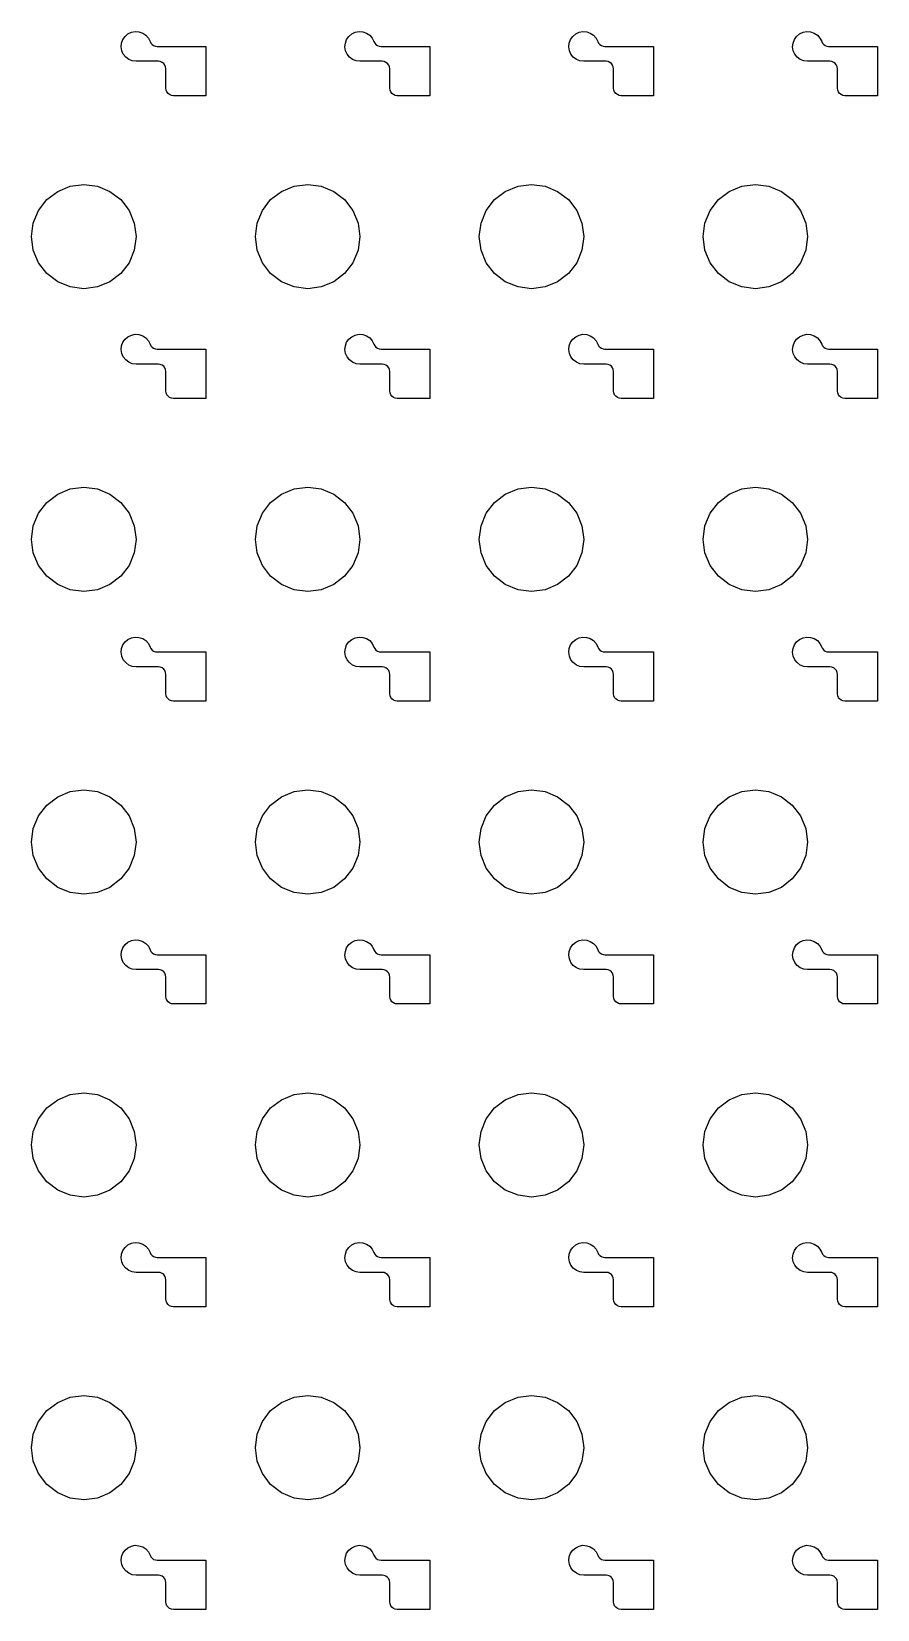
# Model space of a CAD drawing. Extents: x 11 to 212, y 11 to 212.
# Drawn here: x 108.14 to 114.81, y 111.35 to 123.8 of the extents above; entities that cross this region are included whole.
import ezdxf

# ---------------------------------------------------------------- set-up
doc = ezdxf.new("R2010")
doc.units = 0
doc.layers.add('C3', color=7, linetype='continuous')

msp = doc.modelspace()

# ---------------------------------------------------------------- linework, layer by layer
at = {"layer": 'C3'}
for points in [[(109.259, 123.294), (109.244, 123.296), (109.229, 123.302), (109.217, 123.311), (109.208, 123.324), (109.202, 123.338), (109.2, 123.353), (109.2, 123.506), (109.198, 123.521), (109.192, 123.535), (109.183, 123.547), (109.171, 123.557), (109.156, 123.563), (109.141, 123.565), (108.965, 123.565), (108.935, 123.569), (108.907, 123.58), (108.883, 123.598), (108.864, 123.622), (108.852, 123.649), (108.847, 123.679), (108.85, 123.709), (108.861, 123.737), (108.878, 123.762), (108.901, 123.781), (108.929, 123.794), (108.958, 123.8), (108.988, 123.798), (109.017, 123.788), (109.042, 123.771), (109.062, 123.748), (109.076, 123.722), (109.082, 123.709), (109.091, 123.698), (109.103, 123.689), (109.117, 123.684), (109.131, 123.682), (109.515, 123.682), (109.515, 123.294)], [(111.024, 123.294), (111.008, 123.296), (110.994, 123.302), (110.982, 123.311), (110.973, 123.324), (110.967, 123.338), (110.965, 123.353), (110.965, 123.506), (110.963, 123.521), (110.957, 123.535), (110.947, 123.547), (110.935, 123.557), (110.921, 123.563), (110.906, 123.565), (110.729, 123.565), (110.699, 123.569), (110.672, 123.58), (110.647, 123.598), (110.629, 123.622), (110.617, 123.649), (110.612, 123.679), (110.615, 123.709), (110.625, 123.737), (110.643, 123.762), (110.666, 123.781), (110.693, 123.794), (110.723, 123.8), (110.753, 123.798), (110.782, 123.788), (110.807, 123.771), (110.827, 123.748), (110.84, 123.722), (110.847, 123.709), (110.856, 123.698), (110.868, 123.689), (110.881, 123.684), (110.896, 123.682), (111.28, 123.682), (111.28, 123.294)], [(112.788, 123.294), (112.773, 123.296), (112.759, 123.302), (112.747, 123.311), (112.737, 123.324), (112.731, 123.338), (112.729, 123.353), (112.729, 123.506), (112.727, 123.521), (112.722, 123.535), (112.712, 123.547), (112.7, 123.557), (112.686, 123.563), (112.671, 123.565), (112.494, 123.565), (112.464, 123.569), (112.436, 123.58), (112.412, 123.598), (112.393, 123.622), (112.381, 123.649), (112.377, 123.679), (112.38, 123.709), (112.39, 123.737), (112.408, 123.762), (112.431, 123.781), (112.458, 123.794), (112.488, 123.8), (112.518, 123.798), (112.546, 123.788), (112.571, 123.771), (112.591, 123.748), (112.605, 123.722), (112.611, 123.709), (112.621, 123.698), (112.633, 123.689), (112.646, 123.684), (112.66, 123.682), (113.045, 123.682), (113.045, 123.294)], [(114.553, 123.294), (114.538, 123.296), (114.524, 123.302), (114.511, 123.311), (114.502, 123.324), (114.496, 123.338), (114.494, 123.353), (114.494, 123.506), (114.492, 123.521), (114.486, 123.535), (114.477, 123.547), (114.465, 123.557), (114.451, 123.563), (114.435, 123.565), (114.259, 123.565), (114.229, 123.569), (114.201, 123.58), (114.177, 123.598), (114.158, 123.622), (114.146, 123.649), (114.141, 123.679), (114.144, 123.709), (114.155, 123.737), (114.172, 123.762), (114.195, 123.781), (114.223, 123.794), (114.252, 123.8), (114.282, 123.798), (114.311, 123.788), (114.336, 123.771), (114.356, 123.748), (114.37, 123.722), (114.376, 123.709), (114.386, 123.698), (114.397, 123.689), (114.411, 123.684), (114.425, 123.682), (114.809, 123.682), (114.809, 123.294)], [(108.965, 122.182), (108.951, 122.076), (108.91, 121.976), (108.844, 121.891), (108.759, 121.826), (108.66, 121.785), (108.553, 121.771), (108.446, 121.785), (108.347, 121.826), (108.262, 121.891), (108.196, 121.976), (108.155, 122.076), (108.141, 122.182), (108.155, 122.289), (108.196, 122.388), (108.262, 122.474), (108.347, 122.539), (108.446, 122.58), (108.553, 122.594), (108.66, 122.58), (108.759, 122.539), (108.844, 122.474), (108.91, 122.388), (108.951, 122.289)], [(110.729, 122.182), (110.715, 122.076), (110.674, 121.976), (110.609, 121.891), (110.524, 121.826), (110.424, 121.785), (110.318, 121.771), (110.211, 121.785), (110.112, 121.826), (110.026, 121.891), (109.961, 121.976), (109.92, 122.076), (109.906, 122.182), (109.92, 122.289), (109.961, 122.388), (110.026, 122.474), (110.112, 122.539), (110.211, 122.58), (110.318, 122.594), (110.424, 122.58), (110.524, 122.539), (110.609, 122.474), (110.674, 122.388), (110.715, 122.289)], [(112.494, 122.182), (112.48, 122.076), (112.439, 121.976), (112.374, 121.891), (112.288, 121.826), (112.189, 121.785), (112.082, 121.771), (111.976, 121.785), (111.876, 121.826), (111.791, 121.891), (111.726, 121.976), (111.685, 122.076), (111.671, 122.182), (111.685, 122.289), (111.726, 122.388), (111.791, 122.474), (111.876, 122.539), (111.976, 122.58), (112.082, 122.594), (112.189, 122.58), (112.288, 122.539), (112.374, 122.474), (112.439, 122.388), (112.48, 122.289)], [(114.259, 122.182), (114.245, 122.076), (114.204, 121.976), (114.138, 121.891), (114.053, 121.826), (113.954, 121.785), (113.847, 121.771), (113.74, 121.785), (113.641, 121.826), (113.556, 121.891), (113.49, 121.976), (113.449, 122.076), (113.435, 122.182), (113.449, 122.289), (113.49, 122.388), (113.556, 122.474), (113.641, 122.539), (113.74, 122.58), (113.847, 122.594), (113.954, 122.58), (114.053, 122.539), (114.138, 122.474), (114.204, 122.388), (114.245, 122.289)], [(109.259, 120.906), (109.244, 120.908), (109.229, 120.914), (109.217, 120.923), (109.208, 120.935), (109.202, 120.949), (109.2, 120.965), (109.2, 121.118), (109.198, 121.133), (109.192, 121.147), (109.183, 121.159), (109.171, 121.169), (109.156, 121.174), (109.141, 121.176), (108.965, 121.176), (108.935, 121.18), (108.907, 121.192), (108.883, 121.21), (108.864, 121.233), (108.852, 121.261), (108.847, 121.291), (108.85, 121.321), (108.861, 121.349), (108.878, 121.374), (108.901, 121.393), (108.929, 121.406), (108.958, 121.412), (108.988, 121.409), (109.017, 121.4), (109.042, 121.383), (109.062, 121.36), (109.076, 121.333), (109.082, 121.32), (109.091, 121.309), (109.103, 121.301), (109.117, 121.296), (109.131, 121.294), (109.515, 121.294), (109.515, 120.906)], [(111.024, 120.906), (111.008, 120.908), (110.994, 120.914), (110.982, 120.923), (110.973, 120.935), (110.967, 120.949), (110.965, 120.965), (110.965, 121.118), (110.963, 121.133), (110.957, 121.147), (110.947, 121.159), (110.935, 121.169), (110.921, 121.174), (110.906, 121.176), (110.729, 121.176), (110.699, 121.18), (110.672, 121.192), (110.647, 121.21), (110.629, 121.233), (110.617, 121.261), (110.612, 121.291), (110.615, 121.321), (110.625, 121.349), (110.643, 121.374), (110.666, 121.393), (110.693, 121.406), (110.723, 121.412), (110.753, 121.409), (110.782, 121.4), (110.807, 121.383), (110.827, 121.36), (110.84, 121.333), (110.847, 121.32), (110.856, 121.309), (110.868, 121.301), (110.881, 121.296), (110.896, 121.294), (111.28, 121.294), (111.28, 120.906)], [(112.788, 120.906), (112.773, 120.908), (112.759, 120.914), (112.747, 120.923), (112.737, 120.935), (112.731, 120.949), (112.729, 120.965), (112.729, 121.118), (112.727, 121.133), (112.722, 121.147), (112.712, 121.159), (112.7, 121.169), (112.686, 121.174), (112.671, 121.176), (112.494, 121.176), (112.464, 121.18), (112.436, 121.192), (112.412, 121.21), (112.393, 121.233), (112.381, 121.261), (112.377, 121.291), (112.38, 121.321), (112.39, 121.349), (112.408, 121.374), (112.431, 121.393), (112.458, 121.406), (112.488, 121.412), (112.518, 121.409), (112.546, 121.4), (112.571, 121.383), (112.591, 121.36), (112.605, 121.333), (112.611, 121.32), (112.621, 121.309), (112.633, 121.301), (112.646, 121.296), (112.66, 121.294), (113.045, 121.294), (113.045, 120.906)], [(114.553, 120.906), (114.538, 120.908), (114.524, 120.914), (114.511, 120.923), (114.502, 120.935), (114.496, 120.949), (114.494, 120.965), (114.494, 121.118), (114.492, 121.133), (114.486, 121.147), (114.477, 121.159), (114.465, 121.169), (114.451, 121.174), (114.435, 121.176), (114.259, 121.176), (114.229, 121.18), (114.201, 121.192), (114.177, 121.21), (114.158, 121.233), (114.146, 121.261), (114.141, 121.291), (114.144, 121.321), (114.155, 121.349), (114.172, 121.374), (114.195, 121.393), (114.223, 121.406), (114.252, 121.412), (114.282, 121.409), (114.311, 121.4), (114.336, 121.383), (114.356, 121.36), (114.37, 121.333), (114.376, 121.32), (114.386, 121.309), (114.397, 121.301), (114.411, 121.296), (114.425, 121.294), (114.809, 121.294), (114.809, 120.906)], [(108.965, 119.794), (108.951, 119.688), (108.91, 119.588), (108.844, 119.503), (108.759, 119.438), (108.66, 119.396), (108.553, 119.382), (108.446, 119.396), (108.347, 119.438), (108.262, 119.503), (108.196, 119.588), (108.155, 119.688), (108.141, 119.794), (108.155, 119.901), (108.196, 120), (108.262, 120.085), (108.347, 120.151), (108.446, 120.192), (108.553, 120.206), (108.66, 120.192), (108.759, 120.151), (108.844, 120.085), (108.91, 120), (108.951, 119.901)], [(110.729, 119.794), (110.715, 119.688), (110.674, 119.588), (110.609, 119.503), (110.524, 119.438), (110.424, 119.396), (110.318, 119.382), (110.211, 119.396), (110.112, 119.438), (110.026, 119.503), (109.961, 119.588), (109.92, 119.688), (109.906, 119.794), (109.92, 119.901), (109.961, 120), (110.026, 120.085), (110.112, 120.151), (110.211, 120.192), (110.318, 120.206), (110.424, 120.192), (110.524, 120.151), (110.609, 120.085), (110.674, 120), (110.715, 119.901)], [(112.494, 119.794), (112.48, 119.688), (112.439, 119.588), (112.374, 119.503), (112.288, 119.438), (112.189, 119.396), (112.082, 119.382), (111.976, 119.396), (111.876, 119.438), (111.791, 119.503), (111.726, 119.588), (111.685, 119.688), (111.671, 119.794), (111.685, 119.901), (111.726, 120), (111.791, 120.085), (111.876, 120.151), (111.976, 120.192), (112.082, 120.206), (112.189, 120.192), (112.288, 120.151), (112.374, 120.085), (112.439, 120), (112.48, 119.901)], [(114.259, 119.794), (114.245, 119.688), (114.204, 119.588), (114.138, 119.503), (114.053, 119.438), (113.954, 119.396), (113.847, 119.382), (113.74, 119.396), (113.641, 119.438), (113.556, 119.503), (113.49, 119.588), (113.449, 119.688), (113.435, 119.794), (113.449, 119.901), (113.49, 120), (113.556, 120.085), (113.641, 120.151), (113.74, 120.192), (113.847, 120.206), (113.954, 120.192), (114.053, 120.151), (114.138, 120.085), (114.204, 120), (114.245, 119.901)], [(109.259, 118.518), (109.244, 118.52), (109.229, 118.526), (109.217, 118.535), (109.208, 118.547), (109.202, 118.561), (109.2, 118.576), (109.2, 118.729), (109.198, 118.745), (109.192, 118.759), (109.183, 118.771), (109.171, 118.78), (109.156, 118.786), (109.141, 118.788), (108.965, 118.788), (108.935, 118.792), (108.907, 118.803), (108.883, 118.822), (108.864, 118.845), (108.852, 118.873), (108.847, 118.903), (108.85, 118.933), (108.861, 118.961), (108.878, 118.986), (108.901, 119.005), (108.929, 119.018), (108.958, 119.023), (108.988, 119.021), (109.017, 119.011), (109.042, 118.995), (109.062, 118.972), (109.076, 118.945), (109.082, 118.932), (109.091, 118.921), (109.103, 118.913), (109.117, 118.908), (109.131, 118.906), (109.515, 118.906), (109.515, 118.518)], [(111.024, 118.518), (111.008, 118.52), (110.994, 118.526), (110.982, 118.535), (110.973, 118.547), (110.967, 118.561), (110.965, 118.576), (110.965, 118.729), (110.963, 118.745), (110.957, 118.759), (110.947, 118.771), (110.935, 118.78), (110.921, 118.786), (110.906, 118.788), (110.729, 118.788), (110.699, 118.792), (110.672, 118.803), (110.647, 118.822), (110.629, 118.845), (110.617, 118.873), (110.612, 118.903), (110.615, 118.933), (110.625, 118.961), (110.643, 118.986), (110.666, 119.005), (110.693, 119.018), (110.723, 119.023), (110.753, 119.021), (110.782, 119.011), (110.807, 118.995), (110.827, 118.972), (110.84, 118.945), (110.847, 118.932), (110.856, 118.921), (110.868, 118.913), (110.881, 118.908), (110.896, 118.906), (111.28, 118.906), (111.28, 118.518)], [(112.788, 118.518), (112.773, 118.52), (112.759, 118.526), (112.747, 118.535), (112.737, 118.547), (112.731, 118.561), (112.729, 118.576), (112.729, 118.729), (112.727, 118.745), (112.722, 118.759), (112.712, 118.771), (112.7, 118.78), (112.686, 118.786), (112.671, 118.788), (112.494, 118.788), (112.464, 118.792), (112.436, 118.803), (112.412, 118.822), (112.393, 118.845), (112.381, 118.873), (112.377, 118.903), (112.38, 118.933), (112.39, 118.961), (112.408, 118.986), (112.431, 119.005), (112.458, 119.018), (112.488, 119.023), (112.518, 119.021), (112.546, 119.011), (112.571, 118.995), (112.591, 118.972), (112.605, 118.945), (112.611, 118.932), (112.621, 118.921), (112.633, 118.913), (112.646, 118.908), (112.66, 118.906), (113.045, 118.906), (113.045, 118.518)], [(114.553, 118.518), (114.538, 118.52), (114.524, 118.526), (114.511, 118.535), (114.502, 118.547), (114.496, 118.561), (114.494, 118.576), (114.494, 118.729), (114.492, 118.745), (114.486, 118.759), (114.477, 118.771), (114.465, 118.78), (114.451, 118.786), (114.435, 118.788), (114.259, 118.788), (114.229, 118.792), (114.201, 118.803), (114.177, 118.822), (114.158, 118.845), (114.146, 118.873), (114.141, 118.903), (114.144, 118.933), (114.155, 118.961), (114.172, 118.986), (114.195, 119.005), (114.223, 119.018), (114.252, 119.023), (114.282, 119.021), (114.311, 119.011), (114.336, 118.995), (114.356, 118.972), (114.37, 118.945), (114.376, 118.932), (114.386, 118.921), (114.397, 118.913), (114.411, 118.908), (114.425, 118.906), (114.809, 118.906), (114.809, 118.518)], [(108.965, 117.406), (108.951, 117.299), (108.91, 117.2), (108.844, 117.115), (108.759, 117.049), (108.66, 117.008), (108.553, 116.994), (108.446, 117.008), (108.347, 117.049), (108.262, 117.115), (108.196, 117.2), (108.155, 117.299), (108.141, 117.406), (108.155, 117.512), (108.196, 117.612), (108.262, 117.697), (108.347, 117.762), (108.446, 117.804), (108.553, 117.818), (108.66, 117.804), (108.759, 117.762), (108.844, 117.697), (108.91, 117.612), (108.951, 117.512)], [(110.729, 117.406), (110.715, 117.299), (110.674, 117.2), (110.609, 117.115), (110.524, 117.049), (110.424, 117.008), (110.318, 116.994), (110.211, 117.008), (110.112, 117.049), (110.026, 117.115), (109.961, 117.2), (109.92, 117.299), (109.906, 117.406), (109.92, 117.512), (109.961, 117.612), (110.026, 117.697), (110.112, 117.762), (110.211, 117.804), (110.318, 117.818), (110.424, 117.804), (110.524, 117.762), (110.609, 117.697), (110.674, 117.612), (110.715, 117.512)], [(112.494, 117.406), (112.48, 117.299), (112.439, 117.2), (112.374, 117.115), (112.288, 117.049), (112.189, 117.008), (112.082, 116.994), (111.976, 117.008), (111.876, 117.049), (111.791, 117.115), (111.726, 117.2), (111.685, 117.299), (111.671, 117.406), (111.685, 117.512), (111.726, 117.612), (111.791, 117.697), (111.876, 117.762), (111.976, 117.804), (112.082, 117.818), (112.189, 117.804), (112.288, 117.762), (112.374, 117.697), (112.439, 117.612), (112.48, 117.512)], [(114.259, 117.406), (114.245, 117.299), (114.204, 117.2), (114.138, 117.115), (114.053, 117.049), (113.954, 117.008), (113.847, 116.994), (113.74, 117.008), (113.641, 117.049), (113.556, 117.115), (113.49, 117.2), (113.449, 117.299), (113.435, 117.406), (113.449, 117.512), (113.49, 117.612), (113.556, 117.697), (113.641, 117.762), (113.74, 117.804), (113.847, 117.818), (113.954, 117.804), (114.053, 117.762), (114.138, 117.697), (114.204, 117.612), (114.245, 117.512)], [(109.259, 116.129), (109.244, 116.131), (109.229, 116.137), (109.217, 116.147), (109.208, 116.159), (109.202, 116.173), (109.2, 116.188), (109.2, 116.341), (109.198, 116.356), (109.192, 116.371), (109.183, 116.383), (109.171, 116.392), (109.156, 116.398), (109.141, 116.4), (108.965, 116.4), (108.935, 116.404), (108.907, 116.415), (108.883, 116.433), (108.864, 116.457), (108.852, 116.485), (108.847, 116.514), (108.85, 116.544), (108.861, 116.573), (108.878, 116.597), (108.901, 116.617), (108.929, 116.63), (108.958, 116.635), (108.988, 116.633), (109.017, 116.623), (109.042, 116.606), (109.062, 116.584), (109.076, 116.557), (109.082, 116.544), (109.091, 116.533), (109.103, 116.525), (109.117, 116.519), (109.131, 116.518), (109.515, 116.518), (109.515, 116.129)], [(111.024, 116.129), (111.008, 116.131), (110.994, 116.137), (110.982, 116.147), (110.973, 116.159), (110.967, 116.173), (110.965, 116.188), (110.965, 116.341), (110.963, 116.356), (110.957, 116.371), (110.947, 116.383), (110.935, 116.392), (110.921, 116.398), (110.906, 116.4), (110.729, 116.4), (110.699, 116.404), (110.672, 116.415), (110.647, 116.433), (110.629, 116.457), (110.617, 116.485), (110.612, 116.514), (110.615, 116.544), (110.625, 116.573), (110.643, 116.597), (110.666, 116.617), (110.693, 116.63), (110.723, 116.635), (110.753, 116.633), (110.782, 116.623), (110.807, 116.606), (110.827, 116.584), (110.84, 116.557), (110.847, 116.544), (110.856, 116.533), (110.868, 116.525), (110.881, 116.519), (110.896, 116.518), (111.28, 116.518), (111.28, 116.129)], [(112.788, 116.129), (112.773, 116.131), (112.759, 116.137), (112.747, 116.147), (112.737, 116.159), (112.731, 116.173), (112.729, 116.188), (112.729, 116.341), (112.727, 116.356), (112.722, 116.371), (112.712, 116.383), (112.7, 116.392), (112.686, 116.398), (112.671, 116.4), (112.494, 116.4), (112.464, 116.404), (112.436, 116.415), (112.412, 116.433), (112.393, 116.457), (112.381, 116.485), (112.377, 116.514), (112.38, 116.544), (112.39, 116.573), (112.408, 116.597), (112.431, 116.617), (112.458, 116.63), (112.488, 116.635), (112.518, 116.633), (112.546, 116.623), (112.571, 116.606), (112.591, 116.584), (112.605, 116.557), (112.611, 116.544), (112.621, 116.533), (112.633, 116.525), (112.646, 116.519), (112.66, 116.518), (113.045, 116.518), (113.045, 116.129)], [(114.553, 116.129), (114.538, 116.131), (114.524, 116.137), (114.511, 116.147), (114.502, 116.159), (114.496, 116.173), (114.494, 116.188), (114.494, 116.341), (114.492, 116.356), (114.486, 116.371), (114.477, 116.383), (114.465, 116.392), (114.451, 116.398), (114.435, 116.4), (114.259, 116.4), (114.229, 116.404), (114.201, 116.415), (114.177, 116.433), (114.158, 116.457), (114.146, 116.485), (114.141, 116.514), (114.144, 116.544), (114.155, 116.573), (114.172, 116.597), (114.195, 116.617), (114.223, 116.63), (114.252, 116.635), (114.282, 116.633), (114.311, 116.623), (114.336, 116.606), (114.356, 116.584), (114.37, 116.557), (114.376, 116.544), (114.386, 116.533), (114.397, 116.525), (114.411, 116.519), (114.425, 116.518), (114.809, 116.518), (114.809, 116.129)], [(108.965, 115.018), (108.951, 114.911), (108.91, 114.812), (108.844, 114.726), (108.759, 114.661), (108.66, 114.62), (108.553, 114.606), (108.446, 114.62), (108.347, 114.661), (108.262, 114.726), (108.196, 114.812), (108.155, 114.911), (108.141, 115.018), (108.155, 115.124), (108.196, 115.224), (108.262, 115.309), (108.347, 115.374), (108.446, 115.415), (108.553, 115.429), (108.66, 115.415), (108.759, 115.374), (108.844, 115.309), (108.91, 115.224), (108.951, 115.124)], [(110.729, 115.018), (110.715, 114.911), (110.674, 114.812), (110.609, 114.726), (110.524, 114.661), (110.424, 114.62), (110.318, 114.606), (110.211, 114.62), (110.112, 114.661), (110.026, 114.726), (109.961, 114.812), (109.92, 114.911), (109.906, 115.018), (109.92, 115.124), (109.961, 115.224), (110.026, 115.309), (110.112, 115.374), (110.211, 115.415), (110.318, 115.429), (110.424, 115.415), (110.524, 115.374), (110.609, 115.309), (110.674, 115.224), (110.715, 115.124)], [(112.494, 115.018), (112.48, 114.911), (112.439, 114.812), (112.374, 114.726), (112.288, 114.661), (112.189, 114.62), (112.082, 114.606), (111.976, 114.62), (111.876, 114.661), (111.791, 114.726), (111.726, 114.812), (111.685, 114.911), (111.671, 115.018), (111.685, 115.124), (111.726, 115.224), (111.791, 115.309), (111.876, 115.374), (111.976, 115.415), (112.082, 115.429), (112.189, 115.415), (112.288, 115.374), (112.374, 115.309), (112.439, 115.224), (112.48, 115.124)], [(114.259, 115.018), (114.245, 114.911), (114.204, 114.812), (114.138, 114.726), (114.053, 114.661), (113.954, 114.62), (113.847, 114.606), (113.74, 114.62), (113.641, 114.661), (113.556, 114.726), (113.49, 114.812), (113.449, 114.911), (113.435, 115.018), (113.449, 115.124), (113.49, 115.224), (113.556, 115.309), (113.641, 115.374), (113.74, 115.415), (113.847, 115.429), (113.954, 115.415), (114.053, 115.374), (114.138, 115.309), (114.204, 115.224), (114.245, 115.124)], [(109.259, 113.741), (109.244, 113.743), (109.229, 113.749), (109.217, 113.758), (109.208, 113.771), (109.202, 113.785), (109.2, 113.8), (109.2, 113.953), (109.198, 113.968), (109.192, 113.982), (109.183, 113.995), (109.171, 114.004), (109.156, 114.01), (109.141, 114.012), (108.965, 114.012), (108.935, 114.016), (108.907, 114.027), (108.883, 114.045), (108.864, 114.069), (108.852, 114.096), (108.847, 114.126), (108.85, 114.156), (108.861, 114.184), (108.878, 114.209), (108.901, 114.228), (108.929, 114.241), (108.958, 114.247), (108.988, 114.245), (109.017, 114.235), (109.042, 114.218), (109.062, 114.196), (109.076, 114.169), (109.082, 114.156), (109.091, 114.145), (109.103, 114.136), (109.117, 114.131), (109.131, 114.129), (109.515, 114.129), (109.515, 113.741)], [(111.024, 113.741), (111.008, 113.743), (110.994, 113.749), (110.982, 113.758), (110.973, 113.771), (110.967, 113.785), (110.965, 113.8), (110.965, 113.953), (110.963, 113.968), (110.957, 113.982), (110.947, 113.995), (110.935, 114.004), (110.921, 114.01), (110.906, 114.012), (110.729, 114.012), (110.699, 114.016), (110.672, 114.027), (110.647, 114.045), (110.629, 114.069), (110.617, 114.096), (110.612, 114.126), (110.615, 114.156), (110.625, 114.184), (110.643, 114.209), (110.666, 114.228), (110.693, 114.241), (110.723, 114.247), (110.753, 114.245), (110.782, 114.235), (110.807, 114.218), (110.827, 114.196), (110.84, 114.169), (110.847, 114.156), (110.856, 114.145), (110.868, 114.136), (110.881, 114.131), (110.896, 114.129), (111.28, 114.129), (111.28, 113.741)], [(112.788, 113.741), (112.773, 113.743), (112.759, 113.749), (112.747, 113.758), (112.737, 113.771), (112.731, 113.785), (112.729, 113.8), (112.729, 113.953), (112.727, 113.968), (112.722, 113.982), (112.712, 113.995), (112.7, 114.004), (112.686, 114.01), (112.671, 114.012), (112.494, 114.012), (112.464, 114.016), (112.436, 114.027), (112.412, 114.045), (112.393, 114.069), (112.381, 114.096), (112.377, 114.126), (112.38, 114.156), (112.39, 114.184), (112.408, 114.209), (112.431, 114.228), (112.458, 114.241), (112.488, 114.247), (112.518, 114.245), (112.546, 114.235), (112.571, 114.218), (112.591, 114.196), (112.605, 114.169), (112.611, 114.156), (112.621, 114.145), (112.633, 114.136), (112.646, 114.131), (112.66, 114.129), (113.045, 114.129), (113.045, 113.741)], [(114.553, 113.741), (114.538, 113.743), (114.524, 113.749), (114.511, 113.758), (114.502, 113.771), (114.496, 113.785), (114.494, 113.8), (114.494, 113.953), (114.492, 113.968), (114.486, 113.982), (114.477, 113.995), (114.465, 114.004), (114.451, 114.01), (114.435, 114.012), (114.259, 114.012), (114.229, 114.016), (114.201, 114.027), (114.177, 114.045), (114.158, 114.069), (114.146, 114.096), (114.141, 114.126), (114.144, 114.156), (114.155, 114.184), (114.172, 114.209), (114.195, 114.228), (114.223, 114.241), (114.252, 114.247), (114.282, 114.245), (114.311, 114.235), (114.336, 114.218), (114.356, 114.196), (114.37, 114.169), (114.376, 114.156), (114.386, 114.145), (114.397, 114.136), (114.411, 114.131), (114.425, 114.129), (114.809, 114.129), (114.809, 113.741)], [(108.965, 112.629), (108.951, 112.523), (108.91, 112.424), (108.844, 112.338), (108.759, 112.273), (108.66, 112.232), (108.553, 112.218), (108.446, 112.232), (108.347, 112.273), (108.262, 112.338), (108.196, 112.424), (108.155, 112.523), (108.141, 112.629), (108.155, 112.736), (108.196, 112.835), (108.262, 112.921), (108.347, 112.986), (108.446, 113.027), (108.553, 113.041), (108.66, 113.027), (108.759, 112.986), (108.844, 112.921), (108.91, 112.835), (108.951, 112.736)], [(110.729, 112.629), (110.715, 112.523), (110.674, 112.424), (110.609, 112.338), (110.524, 112.273), (110.424, 112.232), (110.318, 112.218), (110.211, 112.232), (110.112, 112.273), (110.026, 112.338), (109.961, 112.424), (109.92, 112.523), (109.906, 112.629), (109.92, 112.736), (109.961, 112.835), (110.026, 112.921), (110.112, 112.986), (110.211, 113.027), (110.318, 113.041), (110.424, 113.027), (110.524, 112.986), (110.609, 112.921), (110.674, 112.835), (110.715, 112.736)], [(112.494, 112.629), (112.48, 112.523), (112.439, 112.424), (112.374, 112.338), (112.288, 112.273), (112.189, 112.232), (112.082, 112.218), (111.976, 112.232), (111.876, 112.273), (111.791, 112.338), (111.726, 112.424), (111.685, 112.523), (111.671, 112.629), (111.685, 112.736), (111.726, 112.835), (111.791, 112.921), (111.876, 112.986), (111.976, 113.027), (112.082, 113.041), (112.189, 113.027), (112.288, 112.986), (112.374, 112.921), (112.439, 112.835), (112.48, 112.736)], [(114.259, 112.629), (114.245, 112.523), (114.204, 112.424), (114.138, 112.338), (114.053, 112.273), (113.954, 112.232), (113.847, 112.218), (113.74, 112.232), (113.641, 112.273), (113.556, 112.338), (113.49, 112.424), (113.449, 112.523), (113.435, 112.629), (113.449, 112.736), (113.49, 112.835), (113.556, 112.921), (113.641, 112.986), (113.74, 113.027), (113.847, 113.041), (113.954, 113.027), (114.053, 112.986), (114.138, 112.921), (114.204, 112.835), (114.245, 112.736)], [(109.259, 111.353), (109.244, 111.355), (109.229, 111.361), (109.217, 111.37), (109.208, 111.382), (109.202, 111.397), (109.2, 111.412), (109.2, 111.565), (109.198, 111.58), (109.192, 111.594), (109.183, 111.606), (109.171, 111.616), (109.156, 111.622), (109.141, 111.624), (108.965, 111.624), (108.935, 111.627), (108.907, 111.639), (108.883, 111.657), (108.864, 111.68), (108.852, 111.708), (108.847, 111.738), (108.85, 111.768), (108.861, 111.796), (108.878, 111.821), (108.901, 111.84), (108.929, 111.853), (108.958, 111.859), (108.988, 111.856), (109.017, 111.847), (109.042, 111.83), (109.062, 111.807), (109.076, 111.78), (109.082, 111.767), (109.091, 111.757), (109.103, 111.748), (109.117, 111.743), (109.131, 111.741), (109.515, 111.741), (109.515, 111.353)], [(111.024, 111.353), (111.008, 111.355), (110.994, 111.361), (110.982, 111.37), (110.973, 111.382), (110.967, 111.397), (110.965, 111.412), (110.965, 111.565), (110.963, 111.58), (110.957, 111.594), (110.947, 111.606), (110.935, 111.616), (110.921, 111.622), (110.906, 111.624), (110.729, 111.624), (110.699, 111.627), (110.672, 111.639), (110.647, 111.657), (110.629, 111.68), (110.617, 111.708), (110.612, 111.738), (110.615, 111.768), (110.625, 111.796), (110.643, 111.821), (110.666, 111.84), (110.693, 111.853), (110.723, 111.859), (110.753, 111.856), (110.782, 111.847), (110.807, 111.83), (110.827, 111.807), (110.84, 111.78), (110.847, 111.767), (110.856, 111.757), (110.868, 111.748), (110.881, 111.743), (110.896, 111.741), (111.28, 111.741), (111.28, 111.353)], [(112.788, 111.353), (112.773, 111.355), (112.759, 111.361), (112.747, 111.37), (112.737, 111.382), (112.731, 111.397), (112.729, 111.412), (112.729, 111.565), (112.727, 111.58), (112.722, 111.594), (112.712, 111.606), (112.7, 111.616), (112.686, 111.622), (112.671, 111.624), (112.494, 111.624), (112.464, 111.627), (112.436, 111.639), (112.412, 111.657), (112.393, 111.68), (112.381, 111.708), (112.377, 111.738), (112.38, 111.768), (112.39, 111.796), (112.408, 111.821), (112.431, 111.84), (112.458, 111.853), (112.488, 111.859), (112.518, 111.856), (112.546, 111.847), (112.571, 111.83), (112.591, 111.807), (112.605, 111.78), (112.611, 111.767), (112.621, 111.757), (112.633, 111.748), (112.646, 111.743), (112.66, 111.741), (113.045, 111.741), (113.045, 111.353)], [(114.553, 111.353), (114.538, 111.355), (114.524, 111.361), (114.511, 111.37), (114.502, 111.382), (114.496, 111.397), (114.494, 111.412), (114.494, 111.565), (114.492, 111.58), (114.486, 111.594), (114.477, 111.606), (114.465, 111.616), (114.451, 111.622), (114.435, 111.624), (114.259, 111.624), (114.229, 111.627), (114.201, 111.639), (114.177, 111.657), (114.158, 111.68), (114.146, 111.708), (114.141, 111.738), (114.144, 111.768), (114.155, 111.796), (114.172, 111.821), (114.195, 111.84), (114.223, 111.853), (114.252, 111.859), (114.282, 111.856), (114.311, 111.847), (114.336, 111.83), (114.356, 111.807), (114.37, 111.78), (114.376, 111.767), (114.386, 111.757), (114.397, 111.748), (114.411, 111.743), (114.425, 111.741), (114.809, 111.741), (114.809, 111.353)]]:
    msp.add_lwpolyline(points, close=True, dxfattribs=at)

doc.saveas('drawing.dxf')
